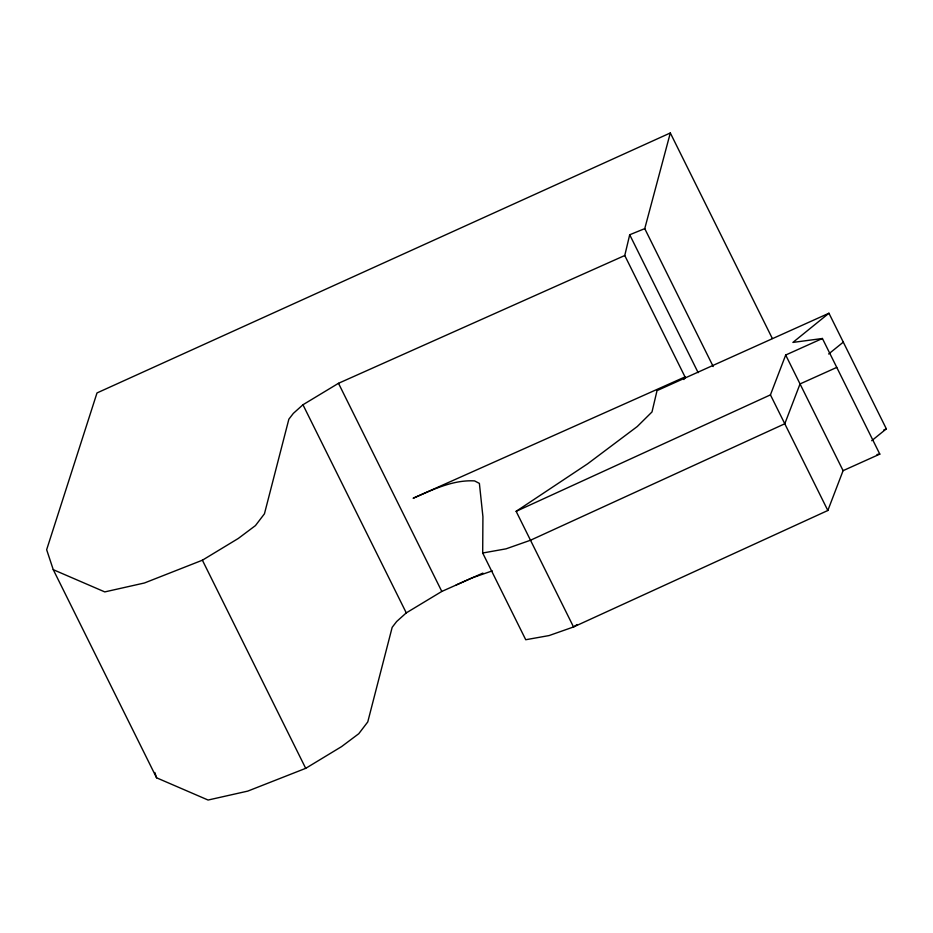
<?xml version="1.0" encoding="UTF-8"?>
<svg xmlns="http://www.w3.org/2000/svg" width="933" height="933" viewBox="0 0 933 933"><rect width="100%" height="100%" fill="white"/><g stroke="black" fill="none" stroke-linecap="round" stroke-linejoin="round"><path stroke-width="1.4" d="M871.702 440.714L886.35 428.853L828.947 313.231L792.898 342.423L822.416 338.492L879.807 454.126L843.094 470.664L827.839 510.491L573.538 626.964L549.105 635.56L525.734 639.735L482.688 553.012L482.921 516.707L479.387 483.399L474.57 480.903C452.75 479.667 432.632 489.813 413.132 498.245L685.032 376.92L683.924 379.544M685.463 377.783L624.76 255.514L629.705 234.766L644.75 228.632L670.314 132.964L96.997 392.945L46.65 549.712L53.263 569.678L156.581 777.807L208.082 800.036L247.758 791.114L305.709 768.337L341.595 746.598L358.762 733.723L367.765 721.932L392.175 627.326L396.653 621.518L406.275 612.888L441.81 591.44L482.897 573.095M577.177 624.55L573.538 626.964L516.147 511.331L770.436 394.869L785.691 355.03L822.416 338.492M624.76 255.514L338.492 383.3L302.957 404.759L293.335 413.389L288.857 419.197L264.447 513.803L255.444 525.594L238.277 538.469L202.391 560.208L144.44 582.985L104.776 591.907L53.263 569.678M828.656 353.992L843.304 342.131M516.147 511.331L587.662 463.783L637.274 426.521L652.004 411.943L657.03 390.624L828.947 313.231M836.761 367.404L800.036 383.941L784.793 423.769L530.492 540.242L506.059 548.837L482.688 553.012M883.703 430.043L886.35 428.853M456.179 584.968L472.028 577.9L492.251 570.891M876.997 454.499L879.807 454.126M785.691 355.03L843.094 470.664M670.314 132.964L772.337 338.492M770.436 394.869L827.839 510.491M644.75 228.632L713.197 366.529M629.705 234.766L698.152 372.664M338.492 383.3L441.81 591.44M302.957 404.759L406.275 612.888M202.391 560.208L305.709 768.337M154.82 772.489L156.581 777.807"/></g></svg>
